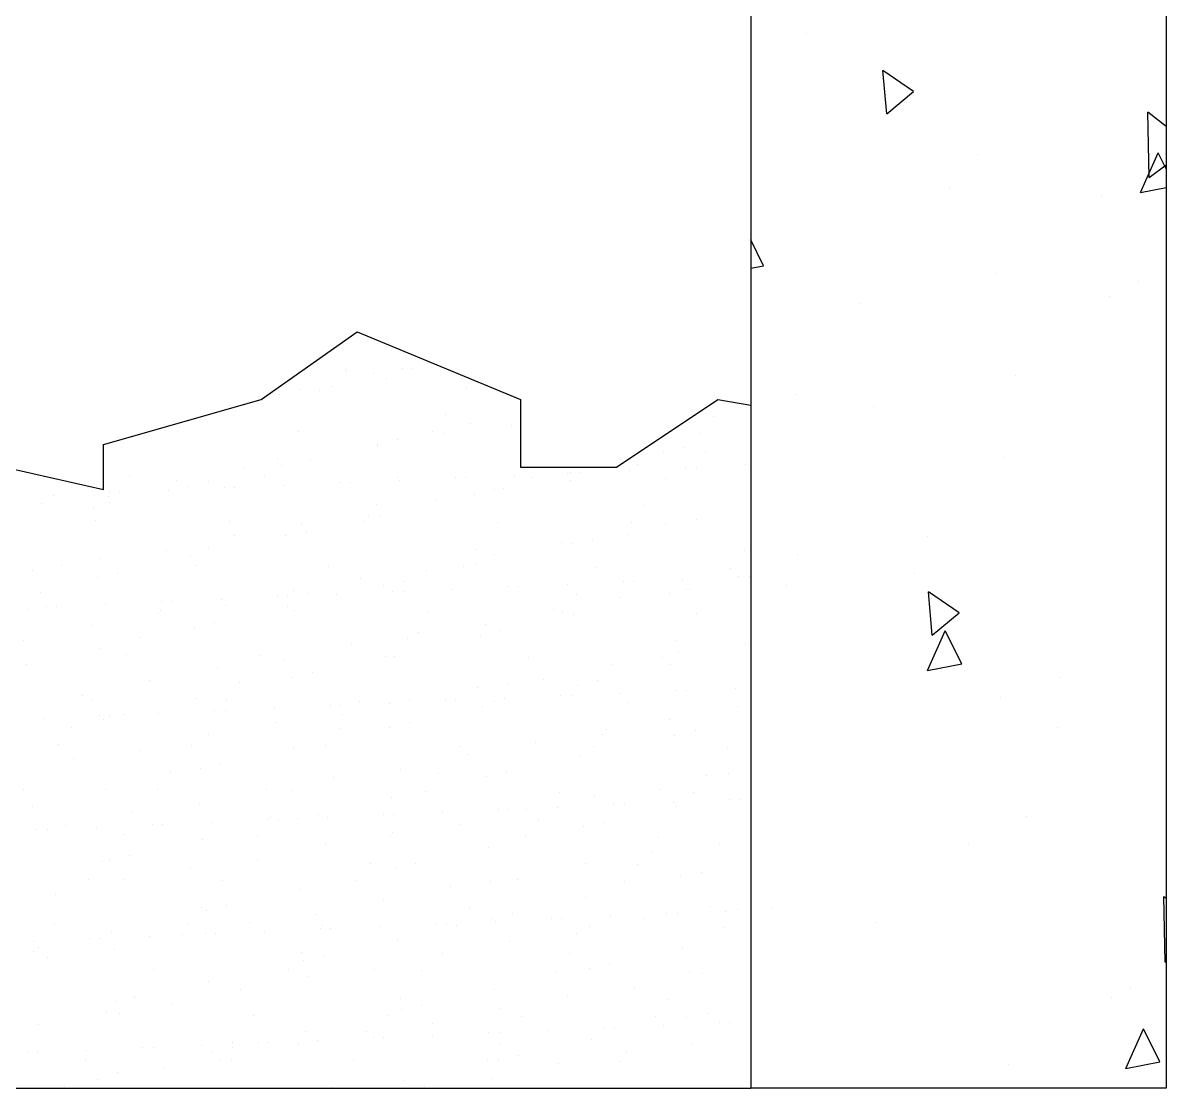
# Model space of a CAD drawing. Header units: millimetres. Extents: x 425 to 646, y 332 to 411.
# Drawn here: x 571.709 to 572.397, y 386.542 to 387.184 of the extents above; entities that cross this region are included whole.
import ezdxf

# ---------------------------------------------------------------- set-up
doc = ezdxf.new("R2010")
doc.units = ezdxf.units.MM
doc.layers.add('DETALHES', color=6, linetype='Continuous')

# ---------------------------------------------------------------- blocks, each defined once
blk = doc.blocks.new('*X16')
at = {"color": 0}
for p, q in [((115.1499, 20.401), (115.1499, 20.401)), ((115.0251, 20.2383), (115.0251, 20.2383)), ((115.3647, 20.2422), (115.3647, 20.2422)), ((115.4271, 20.2449), (115.4271, 20.2449)), ((115.0275, 20.2274), (115.0275, 20.2274)), ((115.1889, 20.2113), (115.1889, 20.2113)), ((115.2692, 20.182), (115.2692, 20.182)), ((114.7495, 20.1139), (114.7495, 20.1139)), ((114.8644, 20.1087), (114.8644, 20.1087)), ((114.9452, 20.1342), (114.9452, 20.1342)), ((115.7491, 20.1277), (115.7491, 20.1277)), ((114.6275, 20.0868), (114.6275, 20.0868)), ((114.4572, 20.0168), (114.4572, 20.0168)), ((115.6244, 19.9651), (115.6244, 19.9651)), ((117.236, 19.957), (117.236, 19.957)), ((115.7743, 19.9114), (115.7743, 19.9114)), ((116.0223, 19.8998), (116.0223, 19.8998)), ((113.9328, 19.869), (113.9328, 19.869)), ((114.7367, 19.8625), (114.7367, 19.8625)), ((115.5445, 19.8609), (115.5445, 19.8609)), ((115.6209, 19.8525), (115.6209, 19.8525)), ((117.1561, 19.8529), (117.1561, 19.8529)), ((115.2129, 19.787), (115.2129, 19.787)), ((115.2161, 19.7792), (115.2161, 19.7792)), ((115.335, 19.814), (115.335, 19.814)), ((117.0554, 19.7657), (117.0554, 19.7657)), ((114.6119, 19.6998), (114.6119, 19.6998)), ((114.8089, 19.6874), (114.8089, 19.6874)), ((116.9333, 19.7387), (116.9333, 19.7387)), ((117.186, 19.7355), (117.186, 19.7355)), ((114.4076, 19.6401), (114.4076, 19.6401)), ((114.6394, 19.6598), (114.6394, 19.6598)), ((116.3597, 19.6115), (116.3597, 19.6115)), ((116.3771, 19.6162), (116.3771, 19.6162)), ((116.4395, 19.619), (116.4395, 19.619)), ((116.7343, 19.6318), (116.7343, 19.6318)), ((116.7813, 19.6622), (116.7813, 19.6622)), ((117.0714, 19.6465), (117.0714, 19.6465)), ((117.1339, 19.6493), (117.1339, 19.6493)), ((117.4286, 19.6621), (117.4286, 19.6621)), ((113.7243, 19.5972), (113.7243, 19.5972)), ((114.0028, 19.5668), (114.0028, 19.5668)), ((114.2, 19.5624), (114.2, 19.5624)), ((114.532, 19.5957), (114.532, 19.5957)), ((114.6512, 19.5409), (114.6512, 19.5409)), ((114.9884, 19.5556), (114.9884, 19.5556)), ((115.0509, 19.5583), (115.0509, 19.5583)), ((115.3359, 19.5892), (115.3359, 19.5892)), ((115.3456, 19.5712), (115.3456, 19.5712)), ((115.6828, 19.5859), (115.6828, 19.5859)), ((115.7452, 19.5886), (115.7452, 19.5886)), ((116.0399, 19.6015), (116.0399, 19.6015)), ((116.1437, 19.5877), (116.1437, 19.5877)), ((116.374, 19.5703), (116.374, 19.5703)), ((116.9476, 19.5812), (116.9476, 19.5812)), ((113.2626, 19.4802), (113.2626, 19.4802)), ((113.5956, 19.4749), (113.5956, 19.4749)), ((113.5998, 19.495), (113.5998, 19.495)), ((113.6622, 19.4977), (113.6622, 19.4977)), ((113.9569, 19.5106), (113.9569, 19.5106)), ((114.078, 19.5353), (114.078, 19.5353)), ((114.2941, 19.5253), (114.2941, 19.5253)), ((114.3565, 19.528), (114.3565, 19.528)), ((115.7984, 19.4871), (115.7984, 19.4871)), ((115.9204, 19.5141), (115.9204, 19.5141)), ((115.9727, 19.523), (115.9727, 19.523)), ((113.1942, 19.4276), (113.1942, 19.4276)), ((113.5044, 19.4082), (113.5044, 19.4082)), ((113.5995, 19.4346), (113.5995, 19.4346)), ((115.2112, 19.4266), (115.2112, 19.4266)), ((115.5679, 19.4498), (115.5679, 19.4498)), ((116.8228, 19.4186), (116.8228, 19.4186)), ((115.1607, 19.3579), (115.1607, 19.3579)), ((115.2248, 19.3599), (115.2248, 19.3599)), ((113.5196, 19.3305), (113.5196, 19.3305)), ((114.3235, 19.324), (114.3235, 19.324)), ((114.7593, 19.3106), (114.7593, 19.3106)), ((115.1313, 19.3225), (115.1313, 19.3225)), ((115.9352, 19.316), (115.9352, 19.316)), ((116.7429, 19.3144), (116.7429, 19.3144)), ((116.9452, 19.3116), (116.9452, 19.3116)), ((117.133, 19.3327), (117.133, 19.3327)), ((114.3545, 19.2373), (114.3545, 19.2373)), ((114.6634, 19.2354), (114.6634, 19.2354)), ((114.7855, 19.2625), (114.7855, 19.2625)), ((116.5058, 19.2142), (116.5058, 19.2142)), ((116.7258, 19.2408), (116.7258, 19.2408)), ((113.9473, 19.1454), (113.9473, 19.1454)), ((114.1987, 19.1613), (114.1987, 19.1613)), ((115.8104, 19.1533), (115.8104, 19.1533)), ((116.3244, 19.1936), (116.3244, 19.1936)), ((116.3838, 19.1872), (116.3838, 19.1872)), ((117.422, 19.1453), (117.422, 19.1453)), ((113.546, 19.0982), (113.546, 19.0982)), ((114.0899, 19.1083), (114.0899, 19.1083)), ((115.8102, 19.06), (115.8102, 19.06)), ((115.9197, 19.1203), (115.9197, 19.1203)), ((113.1412, 19.0249), (113.1412, 19.0249)), ((113.3111, 19.0588), (113.3111, 19.0588)), ((113.6505, 19.0109), (113.6505, 19.0109)), ((114.1188, 19.0572), (114.1188, 19.0572)), ((114.9228, 19.0507), (114.9228, 19.0507)), ((115.5124, 19.0284), (115.5124, 19.0284)), ((115.7305, 19.0492), (115.7305, 19.0492)), ((116.5344, 19.0427), (116.5344, 19.0427)), ((117.3421, 19.0412), (117.3421, 19.0412)), ((117.452, 18.993), (117.452, 18.993)), ((113.5285, 18.9838), (113.5285, 18.9838)), ((115.1111, 18.9811), (115.1111, 18.9811)), ((115.2489, 18.9355), (115.2489, 18.9355)), ((115.3709, 18.9626), (115.3709, 18.9626)), ((116.0008, 18.9297), (116.0008, 18.9297)), ((116.0633, 18.9324), (116.0633, 18.9324)), ((116.358, 18.9453), (116.358, 18.9453)), ((116.6952, 18.96), (116.6952, 18.96)), ((116.7576, 18.9627), (116.7576, 18.9627)), ((117.0523, 18.9756), (117.0523, 18.9756)), ((117.3895, 18.9903), (117.3895, 18.9903)), ((113.1863, 18.8961), (113.1863, 18.8961)), ((114.275, 18.8543), (114.275, 18.8543)), ((114.6122, 18.869), (114.6122, 18.869)), ((114.6746, 18.8718), (114.6746, 18.8718)), ((114.7063, 18.9078), (114.7063, 18.9078)), ((114.798, 18.8881), (114.798, 18.8881)), ((114.9693, 18.8846), (114.9693, 18.8846)), ((115.3065, 18.8993), (115.3065, 18.8993)), ((115.3689, 18.9021), (115.3689, 18.9021)), ((115.6637, 18.9149), (115.6637, 18.9149)), ((116.4096, 18.8801), (116.4096, 18.8801)), ((116.6762, 18.8641), (116.6762, 18.8641)), ((116.9692, 18.8873), (116.9692, 18.8873)), ((117.0775, 18.9114), (117.0775, 18.9114)), ((117.0913, 18.9143), (117.0913, 18.9143)), ((113.1064, 18.792), (113.1064, 18.792)), ((113.2235, 18.8084), (113.2235, 18.8084)), ((113.2859, 18.8111), (113.2859, 18.8111)), ((113.5806, 18.824), (113.5806, 18.824)), ((113.9103, 18.7855), (113.9103, 18.7855)), ((113.9178, 18.8387), (113.9178, 18.8387)), ((113.9803, 18.8414), (113.9803, 18.8414)), ((114.2991, 18.816), (114.2991, 18.816)), ((114.6753, 18.8084), (114.6753, 18.8084)), ((114.7181, 18.784), (114.7181, 18.784)), ((116.2714, 18.7908), (116.2714, 18.7908)), ((113.8977, 18.7687), (113.8977, 18.7687)), ((115.522, 18.7775), (115.522, 18.7775)), ((116.3297, 18.7759), (116.3297, 18.7759)), ((116.3957, 18.7601), (116.3957, 18.7601)), ((117.1336, 18.7695), (117.1336, 18.7695)), ((113.4929, 18.6954), (113.4929, 18.6954)), ((114.1139, 18.6839), (114.1139, 18.6839)), ((114.236, 18.711), (114.236, 18.711)), ((115.4628, 18.6516), (115.4628, 18.6516)), ((115.8642, 18.6989), (115.8642, 18.6989)), ((115.9563, 18.6627), (115.9563, 18.6627)), ((113.0857, 18.6035), (113.0857, 18.6035)), ((113.7855, 18.6229), (113.7855, 18.6229)), ((115.058, 18.5784), (115.058, 18.5784)), ((115.3972, 18.6148), (115.3972, 18.6148)), ((115.8343, 18.6357), (115.8343, 18.6357)), ((117.0088, 18.6068), (117.0088, 18.6068)), ((117.4293, 18.5819), (117.4293, 18.5819)), ((113.5403, 18.5568), (113.5403, 18.5568)), ((113.7056, 18.5187), (113.7056, 18.5187)), ((114.5096, 18.5122), (114.5096, 18.5122)), ((115.3173, 18.5107), (115.3173, 18.5107)), ((117.0279, 18.5346), (117.0279, 18.5346)), ((113.101, 18.4594), (113.101, 18.4594)), ((114.6508, 18.4865), (114.6508, 18.4865)), ((115.2607, 18.5085), (115.2607, 18.5085)), ((116.1212, 18.5042), (116.1212, 18.5042)), ((116.6232, 18.4613), (116.6232, 18.4613)), ((116.9289, 18.5027), (116.9289, 18.5027)), ((116.9811, 18.4602), (116.9811, 18.4602)), ((114.2495, 18.4392), (114.2495, 18.4392)), ((114.6994, 18.384), (114.6994, 18.384)), ((114.8214, 18.4111), (114.8214, 18.4111)), ((113.8447, 18.3659), (113.8447, 18.3659)), ((114.3848, 18.3496), (114.3848, 18.3496)), ((115.8146, 18.3222), (115.8146, 18.3222)), ((115.9964, 18.3416), (115.9964, 18.3416)), ((116.2159, 18.3694), (116.2159, 18.3694)), ((116.4197, 18.3358), (116.4197, 18.3358)), ((116.5418, 18.3628), (116.5418, 18.3628)), ((117.0133, 18.3037), (117.0133, 18.3037)), ((117.0757, 18.3065), (117.0757, 18.3065)), ((117.3704, 18.3193), (117.3704, 18.3193)), ((113.4375, 18.274), (113.4375, 18.274)), ((113.4971, 18.247), (113.4971, 18.247)), ((114.1258, 18.2569), (114.1258, 18.2569)), ((114.3049, 18.2455), (114.3049, 18.2455)), ((115.1088, 18.239), (115.1088, 18.239)), ((115.4098, 18.2489), (115.4098, 18.2489)), ((115.6246, 18.2431), (115.6246, 18.2431)), ((115.687, 18.2458), (115.687, 18.2458)), ((115.9165, 18.2375), (115.9165, 18.2375)), ((115.9817, 18.2587), (115.9817, 18.2587)), ((116.3189, 18.2734), (116.3189, 18.2734)), ((116.3814, 18.2761), (116.3814, 18.2761)), ((116.6761, 18.289), (116.6761, 18.289)), ((113.8987, 18.1677), (113.8987, 18.1677)), ((114.2359, 18.1825), (114.2359, 18.1825)), ((114.2983, 18.1852), (114.2983, 18.1852)), ((114.5931, 18.1981), (114.5931, 18.1981)), ((114.9302, 18.2128), (114.9302, 18.2128)), ((114.9927, 18.2155), (114.9927, 18.2155)), ((115.2874, 18.2284), (115.2874, 18.2284)), ((115.8462, 18.2086), (115.8462, 18.2086)), ((116.7204, 18.231), (116.7204, 18.231)), ((117.3797, 18.2051), (117.3797, 18.2051)), ((113.2044, 18.1374), (113.2044, 18.1374)), ((113.5416, 18.1521), (113.5416, 18.1521)), ((113.5644, 18.1324), (113.5644, 18.1324)), ((113.604, 18.1549), (113.604, 18.1549)), ((113.6864, 18.1595), (113.6864, 18.1595)), ((114.6012, 18.1097), (114.6012, 18.1097)), ((115.0026, 18.157), (115.0026, 18.157)), ((115.4068, 18.1112), (115.4068, 18.1112)), ((116.9749, 18.1318), (116.9749, 18.1318)), ((113.3723, 18.0844), (113.3723, 18.0844)), ((114.1964, 18.0364), (114.1964, 18.0364)), ((114.984, 18.0763), (114.984, 18.0763)), ((115.2848, 18.0841), (115.2848, 18.0841)), ((116.5677, 18.0399), (116.5677, 18.0399)), ((116.5957, 18.0683), (116.5957, 18.0683)), ((117.0052, 18.0359), (117.0052, 18.0359)), ((117.1272, 18.0629), (117.1272, 18.0629)), ((113.2924, 17.9802), (113.2924, 17.9802)), ((114.0964, 17.9738), (114.0964, 17.9738)), ((114.9041, 17.9722), (114.9041, 17.9722)), ((115.708, 17.9657), (115.708, 17.9657)), ((116.1663, 17.9927), (116.1663, 17.9927)), ((116.5158, 17.9642), (116.5158, 17.9642)), ((113.3879, 17.8973), (113.3879, 17.8973)), ((113.7892, 17.9445), (113.7892, 17.9445)), ((114.7112, 17.957), (114.7112, 17.957)), ((115.7616, 17.9194), (115.7616, 17.9194)), ((116.4316, 17.9087), (116.4316, 17.9087)), ((117.3197, 17.9577), (117.3197, 17.9577)), ((114.1498, 17.8325), (114.1498, 17.8325)), ((114.2719, 17.8596), (114.2719, 17.8596)), ((115.3543, 17.8275), (115.3543, 17.8275)), ((113.9716, 17.8111), (113.9716, 17.8111)), ((114.953, 17.7802), (114.953, 17.7802)), ((115.5832, 17.8031), (115.5832, 17.8031)), ((115.8702, 17.7842), (115.8702, 17.7842)), ((115.9923, 17.8113), (115.9923, 17.8113)), ((117.1949, 17.7951), (117.1949, 17.7951)), ((117.3267, 17.8023), (117.3267, 17.8023)), ((113.0839, 17.7085), (113.0839, 17.7085)), ((113.5763, 17.7054), (113.5763, 17.7054)), ((113.8917, 17.707), (113.8917, 17.707)), ((114.5482, 17.7069), (114.5482, 17.7069)), ((114.6956, 17.7005), (114.6956, 17.7005)), ((115.5033, 17.699), (115.5033, 17.699)), ((116.3072, 17.6925), (116.3072, 17.6925)), ((116.9194, 17.7105), (116.9194, 17.7105)), ((117.115, 17.6909), (117.115, 17.6909)), ((114.141, 17.6151), (114.141, 17.6151)), ((115.2967, 17.6571), (115.2967, 17.6571)), ((116.5181, 17.6632), (116.5181, 17.6632)), ((116.637, 17.6172), (116.637, 17.6172)), ((116.6994, 17.6199), (116.6994, 17.6199)), ((116.9942, 17.6328), (116.9942, 17.6328)), ((117.3313, 17.6475), (117.3313, 17.6475)), ((117.3938, 17.6502), (117.3938, 17.6502)), ((113.1369, 17.608), (113.1369, 17.608)), ((113.7396, 17.5678), (113.7396, 17.5678)), ((114.8573, 17.5597), (114.8573, 17.5597)), ((115.2483, 17.5565), (115.2483, 17.5565)), ((115.3108, 17.5593), (115.3108, 17.5593)), ((115.6055, 17.5721), (115.6055, 17.5721)), ((115.9427, 17.5868), (115.9427, 17.5868)), ((116.0051, 17.5896), (116.0051, 17.5896)), ((116.1133, 17.5899), (116.1133, 17.5899)), ((116.2998, 17.6024), (116.2998, 17.6024)), ((117.017, 17.6088), (117.017, 17.6088)), ((113.3348, 17.4945), (113.3348, 17.4945)), ((113.5225, 17.4812), (113.5225, 17.4812)), ((113.8596, 17.4959), (113.8596, 17.4959)), ((113.9221, 17.4986), (113.9221, 17.4986)), ((114.2168, 17.5115), (114.2168, 17.5115)), ((114.554, 17.5262), (114.554, 17.5262)), ((114.5708, 17.5379), (114.5708, 17.5379)), ((114.6164, 17.5289), (114.6164, 17.5289)), ((114.7353, 17.5326), (114.7353, 17.5326)), ((114.9111, 17.5418), (114.9111, 17.5418)), ((115.7061, 17.498), (115.7061, 17.498)), ((116.1825, 17.5298), (116.1825, 17.5298)), ((116.4557, 17.4843), (116.4557, 17.4843)), ((116.5777, 17.5114), (116.5777, 17.5114)), ((113.1653, 17.4656), (113.1653, 17.4656)), ((113.2277, 17.4683), (113.2277, 17.4683)), ((113.6832, 17.4353), (113.6832, 17.4353)), ((114.4909, 17.4337), (114.4909, 17.4337)), ((115.2948, 17.4272), (115.2948, 17.4272)), ((115.3047, 17.4508), (115.3047, 17.4508)), ((116.1026, 17.4257), (116.1026, 17.4257)), ((116.9065, 17.4192), (116.9065, 17.4192)), ((114.1617, 17.4055), (114.1617, 17.4055)), ((114.8999, 17.3775), (114.8999, 17.3775)), ((115.8821, 17.3572), (115.8821, 17.3572)), ((117.2712, 17.381), (117.2712, 17.381)), ((113.5584, 17.2726), (113.5584, 17.2726)), ((113.6003, 17.281), (113.6003, 17.281)), ((113.7224, 17.3081), (113.7224, 17.3081)), ((114.4927, 17.2856), (114.4927, 17.2856)), ((116.8698, 17.3337), (116.8698, 17.3337)), ((114.0914, 17.2383), (114.0914, 17.2383)), ((115.17, 17.2646), (115.17, 17.2646)), ((115.3207, 17.2327), (115.3207, 17.2327)), ((115.4428, 17.2598), (115.4428, 17.2598)), ((116.4651, 17.2604), (116.4651, 17.2604)), ((116.7817, 17.2566), (116.7817, 17.2566)), ((117.1631, 17.2115), (117.1631, 17.2115)), ((113.4785, 17.1685), (113.4785, 17.1685)), ((113.6866, 17.165), (113.6866, 17.165)), ((114.2824, 17.162), (114.2824, 17.162)), ((115.0901, 17.1605), (115.0901, 17.1605)), ((115.8941, 17.154), (115.8941, 17.154)), ((116.0578, 17.1685), (116.0578, 17.1685)), ((116.7018, 17.1525), (116.7018, 17.1525)), ((117.0411, 17.1845), (117.0411, 17.1845)), ((113.2794, 17.0731), (113.2794, 17.0731)), ((114.7471, 17.1056), (114.7471, 17.1056)), ((115.6565, 17.1213), (115.6565, 17.1213)), ((114.1576, 16.9994), (114.1576, 16.9994)), ((114.3078, 17.0082), (114.3078, 17.0082)), ((115.2517, 17.048), (115.2517, 17.048)), ((116.4675, 17.0573), (116.4675, 17.0573)), ((117.2216, 17.0042), (117.2216, 17.0042)), ((114.1858, 16.9811), (114.1858, 16.9811)), ((114.8445, 16.9561), (114.8445, 16.9561)), ((115.7693, 16.9913), (115.7693, 16.9913)), ((115.9062, 16.9328), (115.9062, 16.9328)), ((116.0282, 16.9599), (116.0282, 16.9599)), ((116.2607, 16.9306), (116.2607, 16.9306)), ((116.3232, 16.9333), (116.3232, 16.9333)), ((116.6179, 16.9462), (116.6179, 16.9462)), ((116.8168, 16.9309), (116.8168, 16.9309)), ((116.9551, 16.9609), (116.9551, 16.9609)), ((117.0175, 16.9636), (117.0175, 16.9636)), ((117.3122, 16.9765), (117.3122, 16.9765)), ((117.3809, 16.9833), (117.3809, 16.9833)), ((113.27, 16.8968), (113.27, 16.8968)), ((114.0777, 16.8952), (114.0777, 16.8952)), ((114.4431, 16.9088), (114.4431, 16.9088)), ((114.8721, 16.87), (114.8721, 16.87)), ((114.8816, 16.8888), (114.8816, 16.8888)), ((114.9345, 16.8727), (114.9345, 16.8727)), ((115.2292, 16.8856), (115.2292, 16.8856)), ((115.5664, 16.9003), (115.5664, 16.9003)), ((115.6288, 16.903), (115.6288, 16.903)), ((115.6894, 16.8872), (115.6894, 16.8872)), ((115.9236, 16.9159), (115.9236, 16.9159)), ((116.4933, 16.8807), (116.4933, 16.8807)), ((117.301, 16.8792), (117.301, 16.8792)), ((113.1462, 16.7946), (113.1462, 16.7946)), ((113.4834, 16.8093), (113.4834, 16.8093)), ((113.5458, 16.8121), (113.5458, 16.8121)), ((113.6122, 16.854), (113.6122, 16.854)), ((113.8405, 16.8249), (113.8405, 16.8249)), ((114.0383, 16.8355), (114.0383, 16.8355)), ((114.1777, 16.8396), (114.1777, 16.8396)), ((114.2402, 16.8424), (114.2402, 16.8424)), ((114.5349, 16.8552), (114.5349, 16.8552)), ((115.3326, 16.8057), (115.3326, 16.8057)), ((116.0082, 16.7918), (116.0082, 16.7918)), ((116.4096, 16.8391), (116.4096, 16.8391)), ((113.1452, 16.7341), (113.1452, 16.7341)), ((113.1729, 16.7566), (113.1729, 16.7566)), ((113.6311, 16.7437), (113.6311, 16.7437)), ((114.7568, 16.7261), (114.7568, 16.7261)), ((117.053, 16.7574), (117.053, 16.7574)), ((113.2298, 16.6964), (113.2298, 16.6964)), ((114.7712, 16.6812), (114.7712, 16.6812)), ((114.8933, 16.7083), (114.8933, 16.7083)), ((115.6035, 16.7185), (115.6035, 16.7185)), ((116.3685, 16.7181), (116.3685, 16.7181)), ((116.6136, 16.66), (116.6136, 16.66)), ((113.8692, 16.6235), (113.8692, 16.6235)), ((114.6769, 16.622), (114.6769, 16.622)), ((115.1962, 16.6266), (115.1962, 16.6266)), ((115.4809, 16.6155), (115.4809, 16.6155)), ((116.2886, 16.614), (116.2886, 16.614)), ((116.4916, 16.6329), (116.4916, 16.6329)), ((117.0925, 16.6075), (117.0925, 16.6075)), ((117.1686, 16.6015), (117.1686, 16.6015)), ((114.1976, 16.5541), (114.1976, 16.5541)), ((114.7949, 16.5794), (114.7949, 16.5794)), ((113.7444, 16.4609), (113.7444, 16.4609)), ((113.7583, 16.4567), (113.7583, 16.4567)), ((114.3901, 16.5061), (114.3901, 16.5061)), ((115.3561, 16.4529), (115.3561, 16.4529)), ((115.918, 16.5058), (115.918, 16.5058)), ((116.36, 16.4623), (116.36, 16.4623)), ((116.7613, 16.5096), (116.7613, 16.5096)), ((116.9677, 16.4448), (116.9677, 16.4448)), ((113.6363, 16.4296), (113.6363, 16.4296)), ((113.9829, 16.4142), (113.9829, 16.4142)), ((115.3567, 16.3813), (115.3567, 16.3813)), ((115.4787, 16.4084), (115.4787, 16.4084)), ((115.9552, 16.389), (115.9552, 16.389)), ((113.5815, 16.3669), (113.5815, 16.3669)), ((113.6645, 16.3568), (113.6645, 16.3568)), ((114.4684, 16.3503), (114.4684, 16.3503)), ((115.2762, 16.3487), (115.2762, 16.3487)), ((116.0801, 16.3422), (116.0801, 16.3422)), ((116.8878, 16.3407), (116.8878, 16.3407)), ((117.077, 16.333), (117.077, 16.333)), ((117.1991, 16.3601), (117.1991, 16.3601)), ((117.3356, 16.3074), (117.3356, 16.3074)), ((113.1767, 16.2936), (113.1767, 16.2936)), ((114.7831, 16.2542), (114.7831, 16.2542)), ((115.1466, 16.2499), (115.1466, 16.2499)), ((115.548, 16.2971), (115.548, 16.2971)), ((115.8845, 16.244), (115.8845, 16.244)), ((115.9469, 16.2468), (115.9469, 16.2468)), ((116.2416, 16.2596), (116.2416, 16.2596)), ((116.5788, 16.2743), (116.5788, 16.2743)), ((116.6413, 16.2771), (116.6413, 16.2771)), ((116.936, 16.2899), (116.936, 16.2899)), ((117.2732, 16.3047), (117.2732, 16.3047)), ((114.3436, 16.1876), (114.3436, 16.1876)), ((114.4958, 16.1834), (114.4958, 16.1834)), ((114.5582, 16.1861), (114.5582, 16.1861)), ((114.7418, 16.1766), (114.7418, 16.1766)), ((114.853, 16.199), (114.853, 16.199)), ((115.1901, 16.2137), (115.1901, 16.2137)), ((115.2526, 16.2164), (115.2526, 16.2164)), ((115.5473, 16.2293), (115.5473, 16.2293)), ((115.9553, 16.1796), (115.9553, 16.1796)), ((116.5035, 16.2059), (116.5035, 16.2059)), ((117.1131, 16.1801), (117.1131, 16.1801)), ((113.1071, 16.1228), (113.1071, 16.1228)), ((113.1696, 16.1255), (113.1696, 16.1255)), ((113.4643, 16.1384), (113.4643, 16.1384)), ((113.8015, 16.1531), (113.8015, 16.1531)), ((113.8639, 16.1558), (113.8639, 16.1558)), ((114.1586, 16.1687), (114.1586, 16.1687)), ((114.2217, 16.1297), (114.2217, 16.1297)), ((114.3437, 16.1568), (114.3437, 16.1568)), ((116.0641, 16.1085), (116.0641, 16.1085)), ((116.7117, 16.1328), (116.7117, 16.1328)), ((113.456, 16.085), (113.456, 16.085)), ((113.9333, 16.0374), (113.9333, 16.0374)), ((114.2637, 16.0835), (114.2637, 16.0835)), ((114.3346, 16.0847), (114.3346, 16.0847)), ((115.0677, 16.077), (115.0677, 16.077)), ((115.8754, 16.0755), (115.8754, 16.0755)), ((115.9421, 16.0814), (115.9421, 16.0814)), ((116.307, 16.0595), (116.307, 16.0595)), ((116.6793, 16.069), (116.6793, 16.069)), ((113.5285, 15.9641), (113.5285, 15.9641)), ((113.6481, 16.0026), (113.6481, 16.0026)), ((115.8997, 15.9677), (115.8997, 15.9677)), ((113.3312, 15.9224), (113.3312, 15.9224)), ((114.9429, 15.9144), (114.9429, 15.9144)), ((115.3685, 15.9543), (115.3685, 15.9543)), ((115.4984, 15.9204), (115.4984, 15.9204))]:
    blk.add_line(p, q, dxfattribs=at)
blk = doc.blocks.new('*X15')
at = {"color": 0}
for p, q in [((117.7946, 22.2615), (117.7946, 22.2615)), ((118.2795, 21.7755), (118.2566, 22.037)), ((118.4404, 21.9104), (118.2566, 22.0369)), ((118.2795, 21.7755), (118.4404, 21.9105)), ((119.8582, 21.3934), (119.8501, 21.787)), ((119.9611, 21.6991), (119.8501, 21.787)), ((119.8064, 21.3021), (119.9131, 21.542)), ((119.9611, 21.4454), (119.9131, 21.5419)), ((118.8288, 21.5328), (118.8288, 21.5328)), ((119.8582, 21.3934), (119.9611, 21.4687)), ((118.6577, 21.3354), (118.6577, 21.3354)), ((119.8064, 21.3021), (119.9611, 21.3322)), ((119.5745, 21.2792), (119.5745, 21.2792)), ((117.5388, 20.8613), (117.4611, 21.0174)), ((117.4611, 20.8463), (117.5388, 20.8614)), ((118.9411, 20.8172), (118.9411, 20.8172)), ((119.7966, 20.769), (119.7966, 20.769)), ((119.6226, 20.6788), (119.6226, 20.6788)), ((118.1197, 20.6343), (118.1197, 20.6343)), ((119.0518, 20.2033), (119.0518, 20.2033)), ((117.7324, 20.0878), (117.7324, 20.0878)), ((118.1976, 20.0139), (118.1976, 20.0139)), ((118.9827, 19.7083), (118.9827, 19.7083)), ((118.5261, 19.2339), (118.5261, 19.2339)), ((117.7455, 19.1261), (117.7455, 19.1261)), ((118.4447, 19.0071), (118.4447, 19.0071)), ((117.6748, 18.9379), (117.6748, 18.9379)), ((118.554, 18.6375), (118.5312, 18.899)), ((118.7149, 18.7724), (118.5312, 18.8989)), ((118.554, 18.6375), (118.7149, 18.7725)), ((118.5251, 18.4245), (118.6319, 18.6643)), ((118.7313, 18.4645), (118.6319, 18.6642)), ((118.5251, 18.4245), (118.7313, 18.4645)), ((119.3199, 18.3799), (119.3199, 18.3799)), ((118.9632, 18.2635), (118.9632, 18.2635)), ((119.3078, 18.0811), (119.3078, 18.0811)), ((119.12, 17.5473), (119.12, 17.5473)), ((118.7698, 17.38), (118.7698, 17.38)), ((117.5862, 16.9982), (117.5862, 16.9982)), ((119.9559, 16.6694), (119.9477, 17.0631)), ((119.9611, 17.0524), (119.9477, 17.063)), ((118.22, 16.9089), (118.22, 16.9089)), ((119.9559, 16.6694), (119.9611, 16.6732)), ((119.7459, 16.5169), (119.7459, 16.5169)), ((119.6328, 16.4539), (119.6328, 16.4539)), ((119.7176, 16.0276), (119.8244, 16.2675)), ((119.9238, 16.0676), (119.8244, 16.2674)), ((119.0138, 16.055), (119.0138, 16.055)), ((119.7176, 16.0276), (119.9238, 16.0677))]:
    blk.add_line(p, q, dxfattribs=at)

msp = doc.modelspace()

# ---------------------------------------------------------------- linework, layer by layer
at = {"layer": 'DETALHES', "color": 4}
for p, q in [((572.14739, 387.91735), (572.14739, 386.54242)), ((572.39738, 387.91735), (572.39738, 386.54242)), ((572.39738, 386.54242), (572.14739, 386.54242))]:
    msp.add_line(p, q, dxfattribs=at)
at = {"layer": 'DETALHES'}
for p, q in [((571.85285, 386.95702), (571.91052, 386.99771)), ((571.91052, 386.99771), (572.00889, 386.95702)), ((571.75787, 386.92989), (571.85285, 386.95702)), ((572.00889, 386.95702), (572.00889, 386.91632)), ((572.06656, 386.91632), (572.12762, 386.95702)), ((572.12762, 386.95702), (572.14739, 386.95358)), ((571.63915, 386.92989), (571.75787, 386.90276)), ((571.75787, 386.90276), (571.75787, 386.92989)), ((572.00889, 386.91632), (572.06656, 386.91632)), ((570.14749, 386.54242), (572.14739, 386.54242))]:
    msp.add_line(p, q, dxfattribs=at)

# ---------------------------------------------------------------- block references
at = {"layer": 'DETALHES', "color": 4, "xscale": 0.09999499999332784, "yscale": 0.09999499989356764, "zscale": 0.099995}
msp.add_blockref('*X15', (560.40187, 384.95148), dxfattribs=at)
at = {"layer": 'DETALHES', "color": 2, "xscale": 0.09999499999332784, "yscale": 0.09999499989356764, "zscale": 0.099995}
msp.add_blockref('*X16', (560.40187, 384.95148), dxfattribs=at)

doc.saveas('drawing.dxf')
